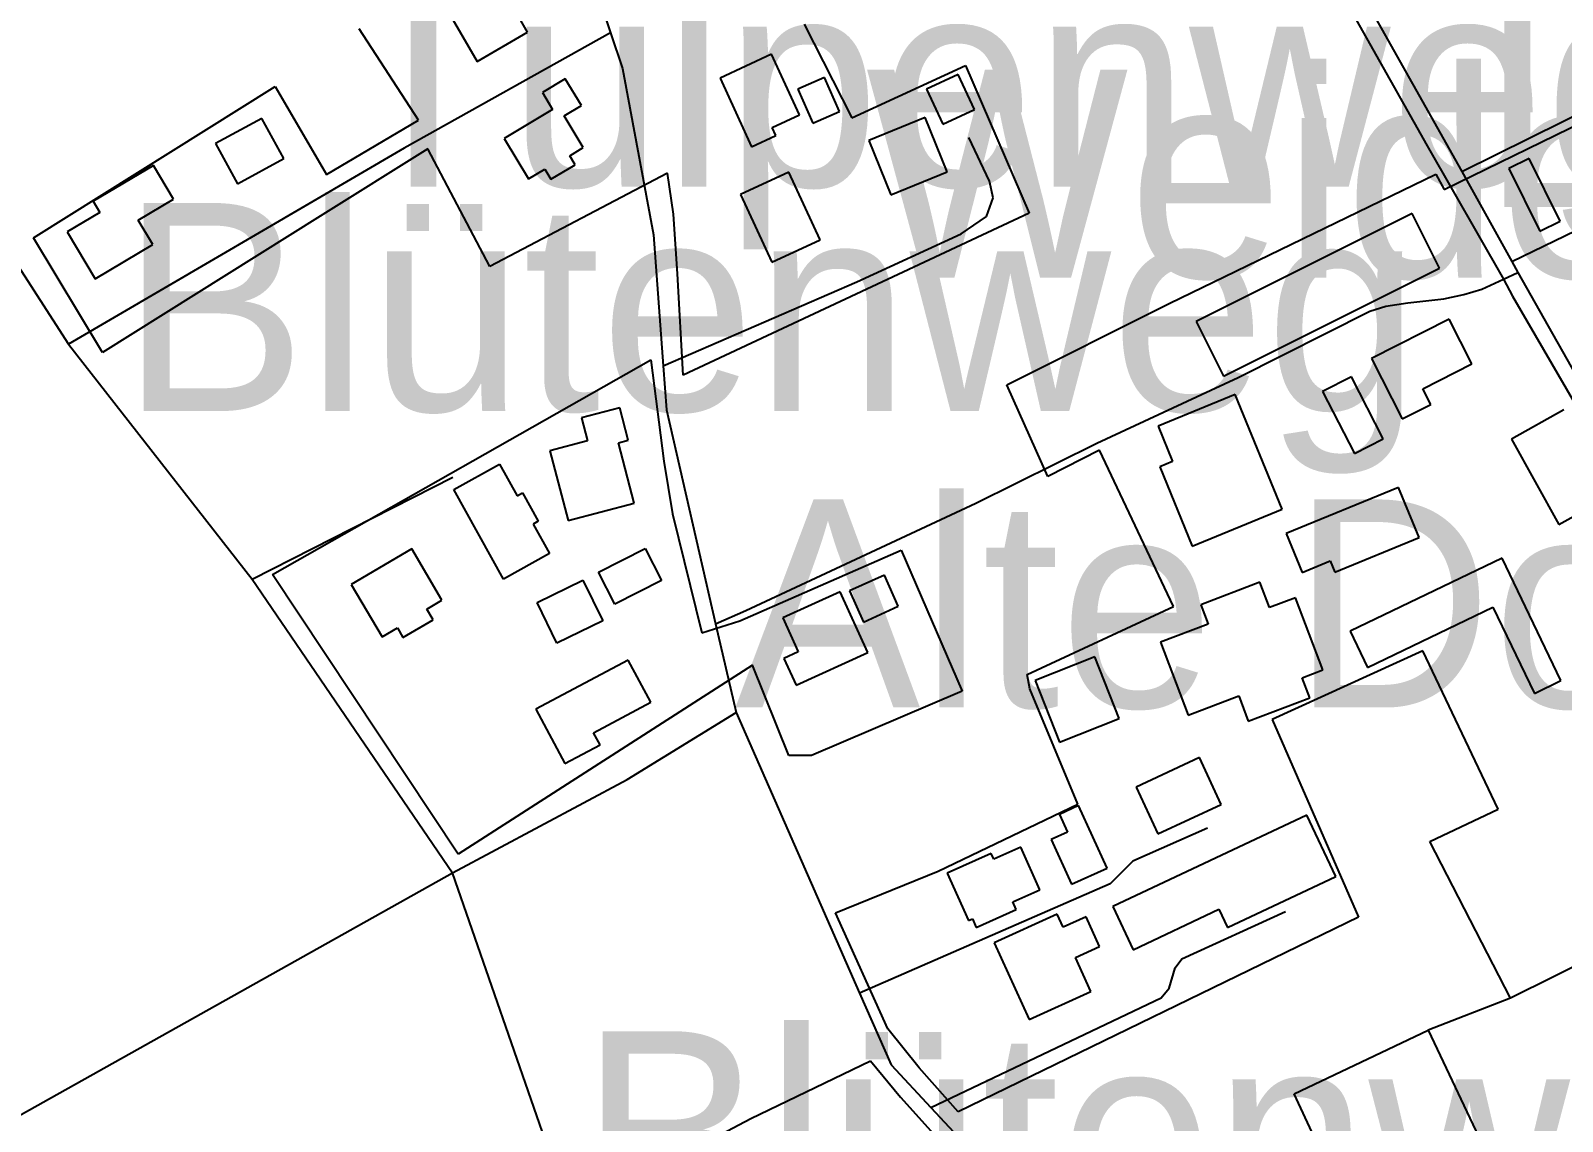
# Model space of a CAD drawing. Extents: x -3657 to 4700, y -7332 to 8131.
# Drawn here: x -1064.4 to -744.7, y -4229.7 to -4002.1 of the extents above; entities that cross this region are included whole.
import ezdxf

# ---------------------------------------------------------------- set-up
doc = ezdxf.new("R2010")
doc.units = 0
for name, color, linetype in [('OSM_BUILDING_GARAGE', 9, 'CONTINUOUS'), ('OSM_BUILDING_HOUSE', 9, 'CONTINUOUS'), ('OSM_BUILDING_YES', 9, 'CONTINUOUS'), ('OSM_HIGHWAY_FOOTWAY', 8, 'CONTINUOUS'), ('OSM_HIGHWAY_RESIDENTIAL', 8, 'CONTINUOUS'), ('OSM_HIGHWAY_SECONDARY', 8, 'CONTINUOUS'), ('OSM_HIGHWAY_SERVICE', 8, 'CONTINUOUS'), ('OSM_HIGHWAY_TRACK', 8, 'CONTINUOUS'), ('OSM_HIGHWAY_UNCLASSIFIED', 8, 'CONTINUOUS'), ('OSM_LABELS', 8, 'CONTINUOUS'), ('OSM_LANDUSE_FARMYARD', 3, 'CONTINUOUS'), ('OSM_LANDUSE_RESIDENTIAL', 3, 'CONTINUOUS')]:
    doc.layers.add(name, color=color, linetype=linetype)

msp = doc.modelspace()

# ---------------------------------------------------------------- linework, layer by layer
at = {"layer": 'OSM_BUILDING_GARAGE'}
for p, q in [((-870.784676, -4011.218652), (-877.383157, -4014.287632)), ((-867.394421, -4018.50192), (-870.784676, -4011.218652)), ((-898.649987, -4011.819105), (-904.224566, -4014.265393)), ((-904.224566, -4014.265393), (-901.122521, -4021.35963)), ((-895.547942, -4018.913341), (-898.649987, -4011.819105)), ((-877.383157, -4014.287632), (-873.992903, -4021.5709)), ((-901.122521, -4021.35963), (-895.547942, -4018.913341)), ((-873.992903, -4021.5709), (-867.394421, -4018.50192))]:
    msp.add_line(p, q, dxfattribs=at)
at = {"layer": 'OSM_BUILDING_HOUSE'}
for p, q in [((-909.7233, -4006.993245), (-920.485651, -4011.952539)), ((-903.928772, -4019.613869), (-909.7233, -4006.993245)), ((-920.485651, -4011.952539), (-913.902338, -4026.285565)), ((-909.624702, -4022.238069), (-903.928772, -4019.613869)), ((-877.656198, -4020.203202), (-889.427282, -4024.973465)), ((-873.067598, -4031.522846), (-877.656198, -4020.203202)), ((-913.902338, -4026.285565), (-908.835918, -4023.950471)), ((-908.835918, -4023.950471), (-909.624702, -4022.238069)), ((-889.427282, -4024.973465), (-884.838682, -4036.304228)), ((-906.097928, -4031.578443), (-916.208015, -4036.24863)), ((-899.582875, -4045.689079), (-906.097928, -4031.578443)), ((-884.838682, -4036.304228), (-873.067598, -4031.522846)), ((-916.208015, -4036.24863), (-909.692962, -4050.359266)), ((-909.692962, -4050.359266), (-899.582875, -4045.689079))]:
    msp.add_line(p, q, dxfattribs=at)
at = {"layer": 'OSM_BUILDING_YES'}
for p, q in [((-977.604229, -3997.374884), (-971.19536, -4008.494377)), ((-960.645374, -4002.400895), (-962.336709, -3999.465348)), ((-971.19536, -4008.494377), (-960.645374, -4002.400895)), ((-952.780287, -4012.108212), (-957.566082, -4014.98816)), ((-949.427955, -4017.690197), (-952.780287, -4012.108212)), ((-957.566082, -4014.98816), (-955.442433, -4018.524159)), ((-953.02299, -4019.847379), (-949.427955, -4017.690197)), ((-1016.095371, -4020.358875), (-1025.757975, -4025.607276)), ((-1011.53711, -4028.754092), (-1016.095371, -4020.358875)), ((-955.442433, -4018.524159), (-965.499429, -4024.562043)), ((-949.056317, -4026.452357), (-953.02299, -4019.847379)), ((-1025.757975, -4025.607276), (-1021.199713, -4034.002493)), ((-965.499429, -4024.562043), (-960.455762, -4032.979499)), ((-951.862568, -4028.14252), (-949.056317, -4026.452357)), ((-1038.712235, -4030.177387), (-1051.294856, -4037.671925)), ((-1034.518028, -4037.238265), (-1038.712235, -4030.177387)), ((-1021.199713, -4034.002493), (-1011.53711, -4028.754092)), ((-955.791319, -4033.068455), (-950.732483, -4030.032834)), ((-950.732483, -4030.032834), (-951.862568, -4028.14252)), ((-751.60245, -4028.742973), (-755.849748, -4030.844557)), ((-745.155657, -4041.786138), (-751.60245, -4028.742973)), ((-960.455762, -4032.979499), (-957.073093, -4030.944632)), ((-957.073093, -4030.944632), (-955.791319, -4033.068455)), ((-755.849748, -4030.844557), (-749.41054, -4043.887722)), ((-1049.9069, -4040.007019), (-1056.710161, -4044.054514)), ((-1051.294856, -4037.671925), (-1049.9069, -4040.007019)), ((-1041.897708, -4041.630465), (-1034.518028, -4037.238265)), ((-776.062338, -4040.229409), (-821.114038, -4062.724142)), ((-770.373992, -4051.626889), (-776.062338, -4040.229409)), ((-1038.879093, -4046.712073), (-1041.897708, -4041.630465)), ((-749.41054, -4043.887722), (-745.155657, -4041.786138)), ((-1056.710161, -4044.054514), (-1050.885295, -4053.850787)), ((-1050.885295, -4053.850787), (-1038.879093, -4046.712073)), ((-815.425692, -4074.132742), (-770.373992, -4051.626889)), ((-821.114038, -4062.724142), (-815.425692, -4074.132742)), ((-768.341356, -4062.234885), (-784.534181, -4070.45219)), ((-763.593483, -4071.608617), (-768.341356, -4062.234885)), ((-784.534181, -4070.45219), (-778.132895, -4083.083933)), ((-773.832506, -4076.80142), (-763.593483, -4071.608617)), ((-788.735972, -4074.266176), (-794.735281, -4077.368514)), ((-782.069231, -4087.220385), (-788.735972, -4074.266176)), ((-813.006249, -4078.002325), (-829.085307, -4084.596184)), ((-803.19954, -4101.942593), (-813.006249, -4078.002325)), ((-794.735281, -4077.368514), (-788.06854, -4090.311604)), ((-772.179093, -4080.070551), (-773.832506, -4076.80142)), ((-941.41118, -4080.771079), (-949.412787, -4082.861543)), ((-939.644, -4087.53173), (-941.41118, -4080.771079)), ((-778.132895, -4083.083933), (-772.179093, -4080.070551)), ((-744.397211, -4081.215859), (-755.341589, -4087.287102)), ((-949.412787, -4082.861543), (-948.153766, -4087.676284)), ((-829.085307, -4084.596184), (-826.059107, -4091.979527)), ((-948.153766, -4087.676284), (-955.98093, -4089.72227)), ((-941.699389, -4088.065466), (-939.644, -4087.53173)), ((-938.415318, -4100.663851), (-941.699389, -4088.065466)), ((-788.06854, -4090.311604), (-782.069231, -4087.220385)), ((-755.341589, -4087.287102), (-745.451451, -4105.122768)), ((-955.98093, -4089.72227), (-952.188699, -4104.255447)), ((-976.04183, -4097.8395), (-966.515747, -4092.524383)), ((-966.515747, -4092.524383), (-962.829699, -4099.140481)), ((-826.059107, -4091.979527), (-828.721253, -4093.080357)), ((-828.721253, -4093.080357), (-821.940744, -4109.626162)), ((-965.643534, -4116.509128), (-976.04183, -4097.8395)), ((-778.876173, -4097.372481), (-802.350081, -4107.001962)), ((-774.583368, -4107.858163), (-778.876173, -4097.372481)), ((-962.829699, -4099.140481), (-961.707198, -4098.517789)), ((-961.707198, -4098.517789), (-958.407958, -4104.433359)), ((-952.188699, -4104.255447), (-938.415318, -4100.663851)), ((-745.451451, -4105.122768), (-734.507074, -4099.040405)), ((-821.940744, -4109.626162), (-803.19954, -4101.942593)), ((-958.407958, -4104.433359), (-959.477367, -4105.033812)), ((-959.477367, -4105.033812), (-956.064359, -4111.160652)), ((-802.350081, -4107.001962), (-799.028087, -4115.119192)), ((-984.801883, -4110.182137), (-997.44518, -4117.609958)), ((-978.50678, -4120.901328), (-984.801883, -4110.182137)), ((-945.863259, -4115.074714), (-936.094472, -4110.093181)), ((-936.094472, -4110.093181), (-932.681465, -4116.775996)), ((-792.179318, -4115.074714), (-774.583368, -4107.858163)), ((-956.064359, -4111.160652), (-965.643534, -4116.509128)), ((-799.028087, -4115.119192), (-793.142545, -4112.706262)), ((-793.142545, -4112.706262), (-792.179318, -4115.074714)), ((-757.290796, -4112.139168), (-788.971091, -4127.395112)), ((-745.003968, -4137.691762), (-757.290796, -4112.139168)), ((-958.673414, -4121.390586), (-949.116993, -4116.709279)), ((-949.116993, -4116.709279), (-944.953123, -4125.215691)), ((-942.450251, -4121.768648), (-945.863259, -4115.074714)), ((-932.681465, -4116.775996), (-942.450251, -4121.768648)), ((-886.196301, -4115.697405), (-893.462215, -4118.988775)), ((-883.276283, -4122.16895), (-886.196301, -4115.697405)), ((-997.44518, -4117.609958), (-990.998388, -4128.584897)), ((-895.411422, -4119.155568), (-907.394871, -4124.58188)), ((-889.6624, -4131.854028), (-895.411422, -4119.155568)), ((-893.462215, -4118.988775), (-890.534613, -4125.46032)), ((-807.810893, -4117.165178), (-820.181149, -4121.846485)), ((-805.823764, -4122.435818), (-807.810893, -4117.165178)), ((-981.669501, -4122.758283), (-978.50678, -4120.901328)), ((-980.364973, -4124.993301), (-981.669501, -4122.758283)), ((-954.509545, -4129.896997), (-958.673414, -4121.390586)), ((-890.534613, -4125.46032), (-883.276283, -4122.16895)), ((-820.181149, -4121.846485), (-818.649088, -4125.9051)), ((-800.416043, -4120.389831), (-805.823764, -4122.435818)), ((-794.712528, -4135.456744), (-800.416043, -4120.389831)), ((-785.345718, -4134.934128), (-759.179327, -4122.335742)), ((-759.179327, -4122.335742), (-750.510287, -4140.349321)), ((-986.652492, -4128.684973), (-980.364973, -4124.993301)), ((-944.953123, -4125.215691), (-954.509545, -4129.896997)), ((-907.394871, -4124.58188), (-904.179059, -4131.698355)), ((-818.649088, -4125.9051), (-828.531641, -4129.641249)), ((-990.998388, -4128.584897), (-987.812914, -4126.705703)), ((-987.812914, -4126.705703), (-986.652492, -4128.684973)), ((-828.531641, -4129.641249), (-822.767451, -4144.886074)), ((-788.971091, -4127.395112), (-785.345718, -4134.934128)), ((-904.179059, -4131.698355), (-907.152168, -4133.043814)), ((-907.152168, -4133.043814), (-904.618958, -4138.625799)), ((-904.618958, -4138.625799), (-889.6624, -4131.854028)), ((-842.251932, -4132.721349), (-854.751124, -4137.658403)), ((-837.170343, -4145.608841), (-842.251932, -4132.721349)), ((-939.659169, -4133.388518), (-958.893363, -4143.64069)), ((-934.956803, -4142.217395), (-939.659169, -4133.388518)), ((-798.98258, -4137.08019), (-794.712528, -4135.456744)), ((-854.751124, -4137.658403), (-849.669535, -4150.545895)), ((-797.405012, -4141.261119), (-798.98258, -4137.08019)), ((-750.510287, -4140.349321), (-745.003968, -4137.691762)), ((-946.856823, -4148.566626), (-934.956803, -4142.217395)), ((-822.767451, -4144.886074), (-812.225049, -4140.883056)), ((-812.225049, -4140.883056), (-810.245505, -4146.120337)), ((-810.245505, -4146.120337), (-797.405012, -4141.261119)), ((-958.893363, -4143.64069), (-952.856132, -4154.993692)), ((-849.669535, -4150.545895), (-837.170343, -4145.608841)), ((-945.521958, -4151.079631), (-946.856823, -4148.566626)), ((-952.856132, -4154.993692), (-945.521958, -4151.079631)), ((-820.431437, -4153.759429), (-833.666322, -4159.908508)), ((-815.903513, -4163.511224), (-820.431437, -4153.759429)), ((-833.666322, -4159.908508), (-829.138398, -4169.660303)), ((-845.657355, -4163.778092), (-849.661951, -4165.601688)), ((-839.726306, -4176.799017), (-845.657355, -4163.778092)), ((-829.138398, -4169.660303), (-815.903513, -4163.511224)), ((-849.661951, -4165.601688), (-847.985785, -4169.28224)), ((-798.004184, -4165.768481), (-838.505208, -4184.827291)), ((-791.982122, -4178.589256), (-798.004184, -4165.768481)), ((-847.985785, -4169.28224), (-851.413961, -4170.838969)), ((-851.413961, -4170.838969), (-847.159078, -4180.190463)), ((-863.8904, -4173.741157), (-873.060014, -4177.84425)), ((-863.344319, -4174.964301), (-863.8904, -4173.741157)), ((-857.70148, -4172.440176), (-863.344319, -4174.964301)), ((-853.719637, -4181.358009), (-857.70148, -4172.440176)), ((-847.159078, -4180.190463), (-839.726306, -4176.799017)), ((-873.060014, -4177.84425), (-868.623104, -4187.773957)), ((-814.568648, -4189.219491), (-791.982122, -4178.589256)), ((-859.370061, -4183.882134), (-853.719637, -4181.358009)), ((-858.672291, -4185.449983), (-859.370061, -4183.882134)), ((-868.623104, -4187.773957), (-867.819151, -4187.418133)), ((-867.819151, -4187.418133), (-867.030367, -4189.186132)), ((-867.030367, -4189.186132), (-858.672291, -4185.449983)), ((-850.132187, -4186.428498), (-863.253305, -4192.410785)), ((-848.888336, -4189.175013), (-850.132187, -4186.428498)), ((-844.10254, -4186.995592), (-848.888336, -4189.175013)), ((-841.281121, -4193.200269), (-844.10254, -4186.995592)), ((-838.505208, -4184.827291), (-834.265494, -4193.8452)), ((-834.265494, -4193.8452), (-816.358581, -4185.416624)), ((-816.358581, -4185.416624), (-814.568648, -4189.219491)), ((-863.253305, -4192.410785), (-855.979807, -4208.400616)), ((-846.332372, -4195.502004), (-841.281121, -4193.200269)), ((-843.124145, -4202.540643), (-846.332372, -4195.502004)), ((-855.979807, -4208.400616), (-843.124145, -4202.540643))]:
    msp.add_line(p, q, dxfattribs=at)
at = {"layer": 'OSM_HIGHWAY_FOOTWAY'}
for p, q in [((-794.075433, -3988.557126), (-772.914786, -4026.118772)), ((-772.914786, -4026.118772), (-756.964664, -4053.895265)), ((-756.964664, -4053.895265), (-755.106471, -4057.475742)), ((-755.106471, -4057.475742), (-734.264371, -4093.391703))]:
    msp.add_line(p, q, dxfattribs=at)
at = {"layer": 'OSM_HIGHWAY_RESIDENTIAL'}
for p, q in [((-967.501727, -3930.468896), (-943.307295, -4002.48985)), ((-1111.303114, -3982.697154), (-1056.437121, -4067.461046)), ((-943.307295, -4002.48985), (-986.409789, -4026.60803)), ((-943.307295, -4002.48985), (-940.812007, -4009.928791)), ((-940.812007, -4009.928791), (-934.387969, -4044.677206)), ((-986.409789, -4026.60803), (-1056.437121, -4067.461046)), ((-934.387969, -4044.677206), (-932.347748, -4071.97556)), ((-1056.437121, -4067.461046), (-1018.112838, -4116.498009)), ((-932.347748, -4071.97556), (-931.657562, -4081.160261)), ((-931.657562, -4081.160261), (-921.395786, -4125.838383)), ((-1018.112838, -4116.498009), (-976.314871, -4177.810891)), ((-921.395786, -4125.838383), (-917.140903, -4144.352338)), ((-917.140903, -4144.352338), (-891.391657, -4202.885347)), ((-891.391657, -4202.885347), (-884.793176, -4217.874423)), ((-884.793176, -4217.874423), (-876.503359, -4226.781137)), ((-876.503359, -4226.781137), (-867.894996, -4236.043674))]:
    msp.add_line(p, q, dxfattribs=at)
at = {"layer": 'OSM_HIGHWAY_SECONDARY'}
for p, q in [((-797.442934, -3974.913509), (-765.694379, -4031.478368)), ((-765.694379, -4031.478368), (-755.25816, -4050.214713)), ((-755.25816, -4050.214713), (-753.968802, -4052.516448)), ((-753.968802, -4052.516448), (-726.217257, -4101.820278))]:
    msp.add_line(p, q, dxfattribs=at)
at = {"layer": 'OSM_HIGHWAY_SERVICE'}
for p, q in [((-765.694379, -4031.478368), (-708.545462, -4003.134781)), ((-864.269623, -4033.490996), (-868.539675, -4024.328534)), ((-863.450501, -4036.949158), (-864.269623, -4033.490996)), ((-755.25816, -4050.214713), (-720.3393, -4033.346443)), ((-864.87638, -4040.818742), (-863.450501, -4036.949158)), ((-870.170334, -4044.488174), (-864.87638, -4040.818742)), ((-891.937738, -4054.462359), (-870.170334, -4044.488174)), ((-756.964664, -4053.895265), (-753.968802, -4052.516448)), ((-932.347748, -4071.97556), (-891.937738, -4054.462359)), ((-765.246896, -4057.108798), (-761.485003, -4055.98573)), ((-761.485003, -4055.98573), (-756.964664, -4053.895265)), ((-784.875482, -4060.566961), (-781.52315, -4059.555087)), ((-781.52315, -4059.555087), (-776.942135, -4058.83232)), ((-776.942135, -4058.83232), (-769.418349, -4058.020597)), ((-769.418349, -4058.020597), (-765.246896, -4057.108798)), ((-812.338816, -4074.410729), (-784.875482, -4060.566961)), ((-818.080254, -4077.079407), (-812.338816, -4074.410729)), ((-1018.112838, -4116.498009), (-976.269364, -4095.226419)), ((-818.747686, -4168.459398), (-834.311001, -4175.386842)), ((-834.311001, -4175.386842), (-839.096796, -4180.068148)), ((-839.096796, -4180.068148), (-891.391657, -4202.885347)), ((-824.140238, -4195.779991), (-802.471432, -4185.905882)), ((-825.528195, -4197.659186), (-824.140238, -4195.779991)), ((-826.787215, -4201.884593), (-825.528195, -4197.659186)), ((-828.41029, -4203.91946), (-826.787215, -4201.884593)), ((-876.503359, -4226.781137), (-828.41029, -4203.91946))]:
    msp.add_line(p, q, dxfattribs=at)
at = {"layer": 'OSM_HIGHWAY_TRACK'}
for p, q in [((-841.842371, -4088.154422), (-818.080254, -4077.079407)), ((-867.068289, -4100.674971), (-841.842371, -4088.154422)), ((-915.07793, -4123.058509), (-867.068289, -4100.674971)), ((-921.395786, -4125.838383), (-915.07793, -4123.058509))]:
    msp.add_line(p, q, dxfattribs=at)
at = {"layer": 'OSM_HIGHWAY_UNCLASSIFIED'}
for p, q in [((-939.886703, -4158.318421), (-917.140903, -4144.352338)), ((-976.314871, -4177.810891), (-939.886703, -4158.318421)), ((-1108.292083, -4251.755518), (-976.314871, -4177.810891)), ((-948.457144, -4257.971314), (-976.314871, -4177.810891))]:
    msp.add_line(p, q, dxfattribs=at)
at = {"layer": 'OSM_LANDUSE_FARMYARD'}
for p, q in [((-692.875965, -4172.784881), (-755.553954, -4203.941699)), ((-755.553954, -4203.941699), (-772.740343, -4210.624514)), ((-772.740343, -4210.624514), (-753.786775, -4250.532373))]:
    msp.add_line(p, q, dxfattribs=at)
at = {"layer": 'OSM_LANDUSE_RESIDENTIAL'}
for p, q in [((-983.398758, -4020.736938), (-995.76143, -4001.689247)), ((-902.942792, -4000.677373), (-892.976809, -4020.225441)), ((-892.976809, -4020.225441), (-869.252614, -4009.317219)), ((-869.252614, -4009.317219), (-855.949469, -4040.162692)), ((-769.372843, -4035.170039), (-714.999839, -4008.63893)), ((-1063.740957, -4045.311017), (-1013.296705, -4013.720538)), ((-1013.296705, -4013.720538), (-1002.610199, -4032.101059)), ((-1002.610199, -4032.101059), (-983.398758, -4020.736938)), ((-981.46472, -4026.741464), (-1003.945064, -4040.796503)), ((-968.525629, -4051.259945), (-981.46472, -4026.741464)), ((-931.422444, -4031.811953), (-968.525629, -4051.259945)), ((-930.201346, -4040.362842), (-931.422444, -4031.811953)), ((-826.734124, -4058.987993), (-771.117269, -4032.023223)), ((-771.117269, -4032.023223), (-769.372843, -4035.170039)), ((-929.389809, -4052.783316), (-930.201346, -4040.362842)), ((-855.949469, -4040.162692), (-928.16871, -4073.95483)), ((-1003.945064, -4040.796503), (-1049.375987, -4069.217926)), ((-1049.375987, -4069.217926), (-1063.740957, -4045.311017)), ((-928.16871, -4073.95483), (-929.389809, -4052.783316)), ((-860.629082, -4075.989697), (-826.734124, -4058.987993)), ((-1013.842786, -4115.519493), (-934.956803, -4070.719057)), ((-934.956803, -4070.719057), (-932.233982, -4091.868333)), ((-852.081394, -4095.126344), (-860.629082, -4075.989697)), ((-841.303874, -4089.633314), (-852.081394, -4095.126344)), ((-825.839157, -4122.202308), (-841.303874, -4089.633314)), ((-932.233982, -4091.868333), (-930.406126, -4102.865511)), ((-930.406126, -4102.865511), (-924.300635, -4127.695338)), ((-916.367288, -4125.249049), (-882.677111, -4110.493483)), ((-882.677111, -4110.493483), (-869.988307, -4139.91566)), ((-975.101357, -4173.907949), (-1013.842786, -4115.519493)), ((-856.35903, -4136.446379), (-825.839157, -4122.202308)), ((-924.300635, -4127.695338), (-916.367288, -4125.249049)), ((-773.847675, -4131.464846), (-805.292852, -4145.820111)), ((-758.102333, -4164.545337), (-773.847675, -4131.464846)), ((-913.682389, -4134.43375), (-975.101357, -4173.907949)), ((-906.120681, -4153.336888), (-913.682389, -4134.43375)), ((-855.805364, -4139.393044), (-856.35903, -4136.446379)), ((-845.809044, -4163.455626), (-855.805364, -4139.393044)), ((-869.988307, -4139.91566), (-901.365224, -4153.29241)), ((-805.292852, -4145.820111), (-787.272171, -4187.04007)), ((-901.365224, -4153.29241), (-906.120681, -4153.336888)), ((-874.94096, -4177.455068), (-845.809044, -4163.455626)), ((-772.338367, -4171.26151), (-758.102333, -4164.545337)), ((-755.553954, -4203.941699), (-772.338367, -4171.26151)), ((-692.875965, -4172.784881), (-755.553954, -4203.941699)), ((-896.404986, -4186.128272), (-874.94096, -4177.455068)), ((-885.445439, -4210.346527), (-896.404986, -4186.128272)), ((-787.272171, -4187.04007), (-870.799844, -4227.648457)), ((-878.937972, -4218.485995), (-885.445439, -4210.346527)), ((-800.696668, -4223.890069), (-772.740343, -4210.624514)), ((-772.740343, -4210.624514), (-753.786775, -4250.532373)), ((-914.061612, -4229.082872), (-889.108734, -4217.0627)), ((-889.108734, -4217.0627), (-882.806047, -4224.601716)), ((-870.799844, -4227.648457), (-878.937972, -4218.485995)), ((-882.806047, -4224.601716), (-875.889018, -4232.329764)), ((-781.697592, -4264.698607), (-800.696668, -4223.890069)), ((-947.88831, -4246.840702), (-914.061612, -4229.082872))]:
    msp.add_line(p, q, dxfattribs=at)

# ---------------------------------------------------------------- texts
at = {"layer": 'OSM_LABELS'}
for s, p in [('Tulpenweg', (-1000.092321, -4034.590238)), ('Laa', (-761.572502, -4038.878454)), ('Weidenweg', (-890.060581, -4053.602215)), ('Blütenweg', (-1045.516201, -4081.43466)), ('Alte Dorfstraße', (-917.383533, -4143.296602)), ('Blütenweg', (-949.745764, -4254.263319))]:
    msp.add_text(s, height=43.418293, dxfattribs=at).set_placement(p)

doc.saveas('drawing.dxf')
